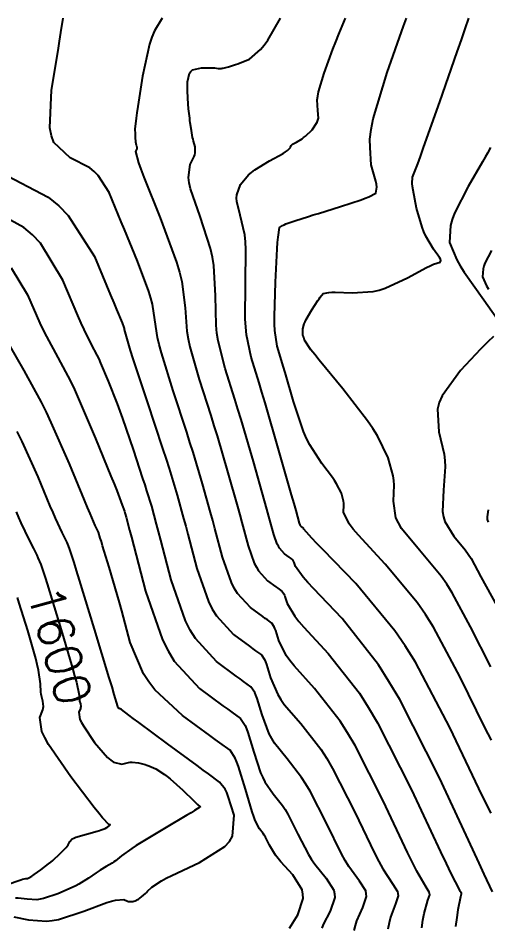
# Model space of a CAD drawing. Header units: metres. Extents: x 837476 to 838477, y 1189012 to 1191014.
# Drawn here: x 837689.2 to 837739.5, y 1190916.5 to 1191013.9 of the extents above; entities that cross this region are included whole.
import ezdxf

# ---------------------------------------------------------------- set-up
doc = ezdxf.new("R2010")
doc.units = ezdxf.units.M
doc.header["$LTSCALE"] = 0.3
doc.layers.add('COTAS 10', color=1, linetype='Continuous')
doc.layers.add('COTAS INT', color=252, linetype='Continuous')
doc.styles.get("Standard").update_dxf_attribs({"font": 'simplex.shx'})

msp = doc.modelspace()

# ---------------------------------------------------------------- linework, layer by layer
at = {"layer": 'COTAS 10'}
for points in [[(837739.926, 1190936.414), (837739.211, 1190937.762), (837736.568, 1190943.159), (837733.7, 1190948.552), (837732.842, 1190949.898), (837731.956, 1190951.182), (837728.527, 1190955.287), (837725.647, 1190958.392), (837725.107, 1190959.045), (837724.68, 1190959.607), (837724.067, 1190960.891), (837724.101, 1190961.624), (837724.082, 1190961.839), (837724.049, 1190962.059), (837723.827, 1190962.9), (837723.318, 1190963.921), (837723.105, 1190964.255), (837722.861, 1190964.611), (837721.719, 1190966.084), (837720.434, 1190968.092), (837720.1, 1190968.785), (837719.775, 1190969.538), (837718.681, 1190972.756), (837717.783, 1190975.86), (837717.583, 1190976.541), (837717.402, 1190977.145), (837716.923, 1190978.681), (837716.687, 1190980.365), (837716.659, 1190981.061), (837716.649, 1190981.857), (837716.747, 1190985.564), (837716.938, 1190989.109), (837716.986, 1190989.804), (837717.031, 1190990.374), (837717.175, 1190991.396), (837717.51, 1190991.637), (837717.674, 1190991.715), (837717.871, 1190991.798), (837718.841, 1190992.139), (837720.307, 1190992.599), (837720.816, 1190992.757), (837721.371, 1190992.929), (837723.744, 1190993.661), (837725.945, 1190994.38), (837726.389, 1190994.543), (837726.763, 1190994.691), (837727.517, 1190995.095), (837727.618, 1190995.744), (837727.579, 1190996.046), (837727.512, 1190996.4), (837727.028, 1190998.122), (837726.929, 1191000), (837726.881, 1191000.902), (837727.026, 1191001.925), (837727.252, 1191003.056), (837728.737, 1191008.055), (837730.501, 1191013.006), (837730.816, 1191013.872)], [(837687.335, 1190997.303), (837692.364, 1190994.667), (837693.503, 1190993.735), (837694.532, 1190992.714), (837697.335, 1190988.293), (837699.059, 1190984.164), (837699.408, 1190983.328), (837699.701, 1190982.624), (837700.297, 1190981.188), (837700.483, 1190980.695), (837700.518, 1190980.585), (837700.545, 1190980.487), (837700.584, 1190980.231), (837700.949, 1190978.968), (837701.183, 1190978.236), (837701.473, 1190977.339), (837703.001, 1190972.715), (837704.65, 1190967.71), (837705.017, 1190966.572), (837705.345, 1190965.542), (837706.207, 1190962.715), (837706.902, 1190960.213), (837707.125, 1190959.387), (837707.361, 1190958.503), (837708.324, 1190954.832), (837709.568, 1190951.282), (837709.981, 1190950.475), (837710.424, 1190949.744), (837712.27, 1190947.738), (837713.969, 1190946.485), (837714.318, 1190946.229), (837714.615, 1190946.011), (837715.251, 1190945.554), (837715.578, 1190945.056), (837715.68, 1190944.813), (837715.788, 1190944.525), (837716.218, 1190943.105), (837716.999, 1190941.308), (837717.327, 1190940.781), (837717.705, 1190940.242), (837719.473, 1190938.191), (837721.63, 1190935.439), (837722.253, 1190934.458), (837722.886, 1190933.383), (837725.266, 1190928.706), (837727.383, 1190924.299), (837727.852, 1190923.392), (837728.27, 1190922.621), (837729.352, 1190920.972), (837729.849, 1190920.184), (837729.897, 1190919.956), (837729.907, 1190919.724), (837729.619, 1190918.852), (837729.098, 1190917.415), (837728.961, 1190916.827), (837728.827, 1190916.156)], [(837688.94, 1190960.902), (837689.202, 1190960.309), (837689.458, 1190959.744), (837690.317, 1190957.947), (837690.797, 1190956.976), (837691.005, 1190956.555), (837691.153, 1190956.246), (837691.282, 1190955.97), (837691.591, 1190955.247), (837692.038, 1190953.865), (837692.253, 1190953.173), (837692.509, 1190952.347), (837693.763, 1190948.246), (837694.982, 1190944.146), (837695.215, 1190943.321), (837695.402, 1190942.63), (837695.702, 1190941.252), (837695.725, 1190940.801), (837695.738, 1190940.695), (837695.753, 1190940.595), (837695.832, 1190940.302), (837695.865, 1190940.018), (837695.851, 1190939.925), (837695.828, 1190939.825), (837695.661, 1190939.413), (837695.78, 1190938.642), (837695.937, 1190938.316), (837696.148, 1190937.94), (837697.358, 1190936.179), (837698.754, 1190934.556), (837699.083, 1190934.268), (837699.386, 1190934.051), (837700.272, 1190933.848), (837700.986, 1190934.026), (837701.182, 1190934.047), (837701.375, 1190934.057), (837702.066, 1190933.994), (837702.767, 1190933.807), (837702.967, 1190933.739), (837703.17, 1190933.663), (837703.925, 1190933.329), (837704.837, 1190932.748), (837705.139, 1190932.517), (837705.462, 1190932.254), (837706.81, 1190931.051), (837708.002, 1190929.921), (837708.228, 1190929.704), (837708.409, 1190929.53), (837708.685, 1190929.247), (837708.669, 1190929.236), (837708.665, 1190929.232), (837708.662, 1190929.228), (837708.652, 1190929.211), (837708.068, 1190928.853), (837707.703, 1190928.634), (837707.248, 1190928.363), (837704.871, 1190926.953), (837702.366, 1190925.437), (837701.831, 1190925.1), (837701.364, 1190924.798), (837700.253, 1190924.004), (837699.598, 1190923.485), (837699.419, 1190923.357), (837699.242, 1190923.235), (837698.612, 1190922.851), (837697.941, 1190922.454), (837697.738, 1190922.323), (837697.528, 1190922.184), (837696.705, 1190921.61), (837695.672, 1190920.967), (837695.328, 1190920.785), (837694.96, 1190920.601), (837693.422, 1190919.922), (837691.882, 1190919.416), (837691.512, 1190919.342), (837691.167, 1190919.296), (837690.122, 1190919.365), (837689.16, 1190919.477), (837688.866, 1190919.458)]]:
    msp.add_lwpolyline(points, dxfattribs=at)
at = {"layer": 'COTAS INT'}
for points in [[(837732.445, 1190916.299), (837732.579, 1190917.117), (837732.706, 1190917.808), (837733.108, 1190919.238), (837733.3, 1190919.817), (837733.293, 1190919.971), (837733.261, 1190920.122), (837732.931, 1190920.645), (837731.921, 1190922.371), (837731.46, 1190923.279), (837730.92, 1190924.375), (837728.316, 1190929.89), (837725.29, 1190935.837), (837724.484, 1190937.205), (837723.692, 1190938.453), (837720.949, 1190941.953), (837718.746, 1190944.391), (837718.296, 1190944.969), (837717.914, 1190945.505), (837717.11, 1190947.09), (837716.781, 1190948.174), (837716.699, 1190948.395), (837716.621, 1190948.58), (837716.371, 1190948.961), (837715.885, 1190949.311), (837715.658, 1190949.477), (837715.391, 1190949.673), (837714.093, 1190950.63), (837712.682, 1190952.163), (837712.344, 1190952.722), (837712.028, 1190953.338), (837711.078, 1190956.051), (837710.261, 1190959.137), (837710.03, 1190959.99), (837709.797, 1190960.841), (837708.935, 1190963.908), (837707.919, 1190967.304), (837707.588, 1190968.362), (837707.236, 1190969.472), (837705.786, 1190973.908), (837704.518, 1190977.977), (837704.281, 1190978.855), (837704.093, 1190979.626), (837703.826, 1190981.512), (837703.573, 1190983.195), (837703.393, 1190983.837), (837703.166, 1190984.556), (837701.949, 1190987.789), (837700.553, 1190991.192), (837700.213, 1190992.019), (837699.893, 1190992.795), (837698.903, 1190995.179), (837697.743, 1190997.002), (837697.316, 1190997.423), (837696.842, 1190997.809), (837694.749, 1190998.903), (837693.561, 1191000), (837692.983, 1191000.534), (837692.717, 1191001.258), (837692.547, 1191002.101), (837692.737, 1191006.131), (837693.448, 1191010.407), (837693.607, 1191011.405), (837693.75, 1191012.322), (837693.971, 1191013.872)], [(837704.598, 1191013.872), (837703.782, 1191012.528), (837703.511, 1191011.834), (837703.258, 1191011.064), (837702.5, 1191007.647), (837701.989, 1191004.393), (837701.891, 1191003.726), (837701.813, 1191003.16), (837701.688, 1191001.96), (837701.692, 1191001.478), (837701.695, 1191001.366), (837701.699, 1191001.262), (837701.718, 1191000.96), (837701.743, 1191000.729), (837701.751, 1191000.669), (837701.758, 1191000.611), (837701.786, 1191000.418), (837701.817, 1191000.246), (837701.827, 1191000.202), (837701.837, 1191000.159), (837701.876, 1191000.016), (837701.877, 1191000), (837701.883, 1190999.868), (837701.873, 1190999.822), (837701.857, 1190999.773), (837701.758, 1190999.58), (837702.08, 1190998.36), (837702.331, 1190997.664), (837702.652, 1190996.814), (837704.394, 1190992.45), (837706.142, 1190987.699), (837706.466, 1190986.605), (837706.722, 1190985.605), (837707.069, 1190982.794), (837707.236, 1190980.283), (837707.378, 1190979.474), (837707.562, 1190978.615), (837708.57, 1190975.101), (837709.822, 1190971.234), (837710.16, 1190970.152), (837710.493, 1190969.066), (837711.663, 1190965.101), (837712.692, 1190961.47), (837712.936, 1190960.593), (837713.162, 1190959.772), (837713.832, 1190957.27), (837714.489, 1190955.394), (837714.707, 1190954.968), (837714.941, 1190954.582), (837715.916, 1190953.522), (837716.814, 1190952.86), (837716.998, 1190952.725), (837717.155, 1190952.61), (837717.491, 1190952.368), (837717.664, 1190952.105), (837717.718, 1190951.977), (837717.775, 1190951.824), (837718.002, 1190951.075), (837718.829, 1190949.701), (837719.264, 1190949.156), (837719.788, 1190948.539), (837722.425, 1190945.714), (837725.755, 1190941.466), (837726.716, 1190939.952), (837727.694, 1190938.291), (837731.366, 1190931.074), (837734.457, 1190924.452), (837735.068, 1190923.167), (837735.572, 1190922.12), (837736.51, 1190920.319), (837736.673, 1190920.06), (837736.689, 1190919.986), (837736.692, 1190919.91), (837736.598, 1190919.624), (837736.313, 1190918.201), (837736.196, 1190917.407), (837736.063, 1190916.441)], [(837740.039, 1190920.136), (837739.151, 1190922.039), (837738.602, 1190923.222), (837737.921, 1190924.69), (837734.368, 1190932.363), (837730.08, 1190940.785), (837728.935, 1190942.725), (837727.81, 1190944.496), (837723.901, 1190949.475), (837720.83, 1190952.687), (837720.232, 1190953.343), (837719.744, 1190953.898), (837718.894, 1190955.059), (837718.768, 1190955.474), (837718.737, 1190955.558), (837718.707, 1190955.629), (837718.611, 1190955.775), (837718.425, 1190955.909), (837718.338, 1190955.973), (837718.236, 1190956.048), (837717.739, 1190956.414), (837717.199, 1190957.001), (837717.07, 1190957.214), (837716.949, 1190957.45), (837716.585, 1190958.489), (837716.062, 1190960.406), (837715.841, 1190961.196), (837715.586, 1190962.098), (837714.391, 1190966.295), (837713.067, 1190970.827), (837712.731, 1190971.942), (837712.409, 1190972.996), (837711.354, 1190976.295), (837710.606, 1190979.253), (837710.476, 1190980.092), (837710.38, 1190980.94), (837710.312, 1190984.075), (837710.155, 1190987.322), (837710.003, 1190988.241), (837709.803, 1190989.168), (837708.689, 1190992.588), (837707.66, 1190995.56), (837707.513, 1190996.205), (837707.427, 1190996.772), (837707.616, 1190998.178), (837708.049, 1190999.017), (837708.116, 1190999.227), (837708.16, 1190999.427), (837708.132, 1191000), (837708.129, 1191000.069), (837707.959, 1191000.688), (837707.916, 1191000.874), (837707.875, 1191001.066), (837707.739, 1191001.81), (837707.618, 1191002.649), (837707.586, 1191002.899), (837707.555, 1191003.158), (837707.446, 1191004.161), (837707.362, 1191005.242), (837707.346, 1191005.55), (837707.333, 1191005.863), (837707.313, 1191007.023), (837707.546, 1191007.979), (837707.693, 1191008.163), (837707.875, 1191008.311), (837708.829, 1191008.552), (837709.825, 1191008.548), (837710.033, 1191008.542), (837710.212, 1191008.534), (837710.615, 1191008.487), (837710.916, 1191008.475), (837711.03, 1191008.49), (837711.158, 1191008.512), (837711.732, 1191008.657), (837712.477, 1191008.903), (837712.712, 1191008.989), (837712.96, 1191009.083), (837713.963, 1191009.489), (837715.166, 1191010.495), (837715.541, 1191010.967), (837715.934, 1191011.523), (837717.295, 1191013.872)], [(837739.893, 1190928.583), (837739.264, 1190929.818), (837738.566, 1190931.226), (837735.468, 1190937.761), (837731.761, 1190944.799), (837730.679, 1190946.526), (837729.573, 1190948.155), (837725.378, 1190953.236), (837721.872, 1190956.835), (837721.201, 1190957.53), (837720.659, 1190958.094), (837719.786, 1190959.044), (837719.762, 1190959.124), (837719.755, 1190959.14), (837719.75, 1190959.154), (837719.731, 1190959.182), (837719.695, 1190959.208), (837719.678, 1190959.22), (837719.659, 1190959.235), (837719.562, 1190959.306), (837719.458, 1190959.419), (837719.433, 1190959.461), (837719.41, 1190959.507), (837719.339, 1190959.707), (837718.963, 1190961.04), (837718.746, 1190961.799), (837718.481, 1190962.727), (837717.12, 1190967.488), (837715.641, 1190972.589), (837715.303, 1190973.732), (837714.995, 1190974.758), (837714.139, 1190977.488), (837713.65, 1190979.891), (837713.574, 1190980.711), (837713.524, 1190981.598), (837713.555, 1190985.356), (837713.588, 1190989.039), (837713.539, 1190989.877), (837713.465, 1190990.637), (837712.985, 1190992.726), (837712.595, 1190994.193), (837712.577, 1190994.561), (837712.598, 1190994.912), (837713, 1190996.041), (837713.88, 1190997.047), (837714.203, 1190997.321), (837714.559, 1190997.593), (837716.132, 1190998.558), (837717.568, 1190999.36), (837717.839, 1190999.53), (837718.054, 1190999.676), (837718.361, 1191000), (837718.375, 1191000.015), (837718.451, 1191000.216), (837718.512, 1191000.276), (837718.591, 1191000.337), (837719.02, 1191000.573), (837719.604, 1191000.926), (837719.781, 1191001.062), (837719.964, 1191001.214), (837720.678, 1191001.9), (837721.233, 1191002.702), (837721.316, 1191002.926), (837721.368, 1191003.152), (837721.298, 1191003.977), (837721.239, 1191005.098), (837721.297, 1191005.51), (837721.388, 1191005.966), (837721.986, 1191007.98), (837722.926, 1191010.528), (837723.231, 1191011.32), (837723.557, 1191012.15), (837724.254, 1191013.872)], [(837739.855, 1190944.299), (837737.668, 1190948.557), (837735.719, 1190952.221), (837735.136, 1190953.136), (837734.534, 1190954.008), (837732.204, 1190956.798), (837730.285, 1190959.131), (837729.942, 1190959.715), (837729.68, 1190960.273), (837729.418, 1190962.064), (837729.498, 1190963.76), (837729.452, 1190964.258), (837729.377, 1190964.769), (837728.863, 1190966.716), (837727.684, 1190969.08), (837727.191, 1190969.854), (837726.626, 1190970.679), (837723.98, 1190974.089), (837721.454, 1190977.17), (837720.964, 1190977.787), (837720.564, 1190978.302), (837719.875, 1190979.312), (837719.789, 1190979.607), (837719.77, 1190979.671), (837719.753, 1190979.729), (837719.708, 1190979.875), (837719.685, 1190980.035), (837719.683, 1190980.101), (837719.682, 1190980.177), (837719.691, 1190980.529), (837719.851, 1190981.095), (837719.945, 1190981.305), (837720.06, 1190981.539), (837720.656, 1190982.578), (837721.29, 1190983.572), (837721.43, 1190983.777), (837721.554, 1190983.952), (837721.872, 1190984.332), (837722.48, 1190984.452), (837722.788, 1190984.463), (837723.155, 1190984.465), (837724.985, 1190984.392), (837727.248, 1190984.556), (837727.89, 1190984.707), (837728.538, 1190984.905), (837730.932, 1190986), (837732.951, 1190987.11), (837733.362, 1190987.316), (837733.71, 1190987.479), (837734.432, 1190987.701), (837734.505, 1190987.877), (837734.443, 1190988.01), (837734.345, 1190988.18), (837733.696, 1190989.098), (837732.884, 1190990.477), (837732.684, 1190990.938), (837732.495, 1190991.433), (837731.902, 1190993.504), (837731.518, 1190995.41), (837731.46, 1190995.799), (837731.423, 1190996.13), (837731.465, 1190996.825), (837732.02, 1190998.248), (837732.306, 1190999.036), (837732.65, 1190999.996), (837732.651, 1191000), (837734.37, 1191004.887), (837736.25, 1191010.272), (837736.694, 1191011.543), (837737.105, 1191012.718), (837737.51, 1191013.872)], [(837739.822, 1191000), (837739.497, 1190999.401), (837739.253, 1190998.975), (837738.955, 1190998.457), (837737.42, 1190995.828), (837735.964, 1190992.943), (837735.715, 1190992.265), (837735.533, 1190991.638), (837735.436, 1190989.808), (837736.207, 1190987.955), (837736.574, 1190987.314), (837737.006, 1190986.617), (837739.121, 1190983.64), (837741.013, 1190980.987)], [(837725.21, 1190916.014), (837725.344, 1190916.537), (837725.491, 1190917.022), (837726.129, 1190918.466), (837726.514, 1190919.631), (837726.502, 1190919.941), (837726.437, 1190920.246), (837725.773, 1190921.299), (837724.618, 1190922.872), (837724.244, 1190923.505), (837723.847, 1190924.222), (837722.215, 1190927.523), (837720.482, 1190930.928), (837720.021, 1190931.712), (837719.567, 1190932.426), (837717.996, 1190934.43), (837716.663, 1190936.094), (837716.359, 1190936.594), (837716.084, 1190937.112), (837715.326, 1190939.121), (837714.794, 1190940.875), (837714.662, 1190941.231), (837714.535, 1190941.531), (837714.131, 1190942.147), (837713.345, 1190942.712), (837712.978, 1190942.981), (837712.547, 1190943.298), (837710.447, 1190944.846), (837708.165, 1190947.325), (837707.618, 1190948.229), (837707.108, 1190949.226), (837705.571, 1190953.614), (837704.461, 1190957.869), (837704.219, 1190958.784), (837704.007, 1190959.584), (837703.479, 1190961.521), (837702.971, 1190963.18), (837702.771, 1190963.804), (837702.547, 1190964.499), (837701.521, 1190967.607), (837700.388, 1190970.907), (837700.095, 1190971.724), (837699.811, 1190972.498), (837698.858, 1190974.944), (837698.034, 1190976.865), (837697.831, 1190977.308), (837697.639, 1190977.714), (837697.036, 1190978.858), (837696.238, 1190980.462), (837695.923, 1190981.156), (837695.568, 1190981.96), (837693.946, 1190985.768), (837691.544, 1190989.718), (837690.696, 1190990.612), (837689.77, 1190991.418), (837685.768, 1190993.606)], [(837739.916, 1190988.941), (837739.224, 1190987.577), (837739.106, 1190987.257), (837739.019, 1190986.963), (837738.969, 1190986.111), (837739.397, 1190985.162), (837739.611, 1190984.808)], [(837688.407, 1190987.077), (837690.156, 1190984.201), (837691.493, 1190981.166), (837691.85, 1190980.416), (837692.201, 1190979.706), (837693.421, 1190977.465), (837694.76, 1190974.925), (837695.187, 1190974.026), (837695.637, 1190973.042), (837697.465, 1190968.778), (837699.112, 1190964.752), (837699.448, 1190963.917), (837699.733, 1190963.204), (837700.328, 1190961.641), (837700.549, 1190960.97), (837700.598, 1190960.82), (837700.641, 1190960.686), (837700.75, 1190960.328), (837701.112, 1190958.955), (837701.314, 1190958.181), (837701.56, 1190957.235), (837702.817, 1190952.395), (837704.647, 1190947.17), (837705.255, 1190945.982), (837705.907, 1190944.906), (837708.624, 1190941.954), (837711.124, 1190940.11), (837711.638, 1190939.733), (837712.075, 1190939.413), (837713.011, 1190938.74), (837713.492, 1190938.006), (837713.643, 1190937.649), (837713.801, 1190937.225), (837714.434, 1190935.136), (837715.168, 1190932.915), (837715.391, 1190932.407), (837715.621, 1190931.946), (837716.52, 1190930.669), (837717.505, 1190929.413), (837717.789, 1190928.965), (837718.078, 1190928.474), (837719.165, 1190926.339), (837720.31, 1190924.145), (837720.636, 1190923.617), (837720.967, 1190923.123), (837722.194, 1190921.626), (837723.025, 1190920.308), (837723.106, 1190919.927), (837723.122, 1190919.539), (837722.64, 1190918.08), (837721.883, 1190916.63), (837721.726, 1190916.246)], [(837740.152, 1190979.731), (837739.523, 1190979.139), (837739.175, 1190978.785), (837738.752, 1190978.347), (837736.596, 1190976.078), (837734.627, 1190973.358), (837734.323, 1190972.636), (837734.122, 1190971.927), (837734.264, 1190969.482), (837734.841, 1190967.09), (837734.914, 1190966.415), (837734.95, 1190965.736), (837734.769, 1190963.236), (837734.681, 1190960.938), (837734.776, 1190960.386), (837734.922, 1190959.87), (837735.881, 1190958.308), (837737.112, 1190956.834), (837737.43, 1190956.374), (837737.738, 1190955.89), (837738.768, 1190953.954), (837740.5, 1190950.835)], [(837718.276, 1190916.237), (837719.15, 1190917.695), (837719.729, 1190919.446), (837719.71, 1190919.912), (837719.613, 1190920.369), (837718.615, 1190921.953), (837717.316, 1190923.374), (837717.029, 1190923.73), (837716.773, 1190924.069), (837716.114, 1190925.155), (837715.675, 1190926.019), (837715.558, 1190926.218), (837715.442, 1190926.399), (837715.044, 1190926.908), (837714.579, 1190927.798), (837714.422, 1190928.22), (837714.253, 1190928.718), (837713.542, 1190931.152), (837712.807, 1190933.575), (837712.624, 1190934.067), (837712.449, 1190934.482), (837711.891, 1190935.332), (837710.806, 1190936.114), (837710.298, 1190936.485), (837709.702, 1190936.923), (837706.801, 1190939.062), (837703.819, 1190941.83), (837703.171, 1190942.663), (837702.599, 1190943.526), (837701.176, 1190946.886), (837700.269, 1190950.289), (837700.022, 1190951.18), (837699.778, 1190952.047), (837698.913, 1190954.992), (837698.219, 1190957.267), (837698.082, 1190957.713), (837697.969, 1190958.079), (837697.763, 1190958.735), (837697.68, 1190958.928), (837697.646, 1190959.001), (837697.607, 1190959.084), (837697.424, 1190959.454), (837696.867, 1190960.729), (837696.592, 1190961.382), (837696.265, 1190962.164), (837694.647, 1190966.072), (837692.712, 1190970.499), (837692.186, 1190971.609), (837691.663, 1190972.668), (837689.806, 1190976.072), (837688.164, 1190978.95)], [(837688.681, 1190917.45), (837690.26, 1190917.145), (837692.194, 1190916.992), (837692.819, 1190917.067), (837693.483, 1190917.192), (837696.203, 1190918.069), (837698.672, 1190918.995), (837699.177, 1190919.152), (837699.604, 1190919.265), (837700.504, 1190919.313), (837700.889, 1190919.138), (837700.993, 1190919.11), (837701.096, 1190919.092), (837701.455, 1190919.102), (837701.813, 1190919.223), (837701.915, 1190919.275), (837702.018, 1190919.334), (837702.401, 1190919.615), (837702.804, 1190919.975), (837702.92, 1190920.085), (837703.038, 1190920.199), (837703.478, 1190920.648), (837704.54, 1190921.341), (837705.049, 1190921.61), (837705.651, 1190921.912), (837708.605, 1190923.28), (837711.343, 1190925.023), (837711.809, 1190925.562), (837712.15, 1190926.125), (837712.327, 1190928.363), (837711.694, 1190930.368), (837711.524, 1190930.784), (837711.357, 1190931.141), (837710.771, 1190931.925), (837709.566, 1190932.792), (837709.008, 1190933.2), (837708.352, 1190933.681), (837705.176, 1190936.025), (837702.099, 1190938.301), (837701.508, 1190938.74), (837701.029, 1190939.096), (837700.237, 1190939.691), (837700.187, 1190939.736), (837700.165, 1190939.754), (837700.133, 1190939.774), (837700.107, 1190939.786), (837700.1, 1190939.788), (837700.094, 1190939.791), (837700.07, 1190939.797), (837700.047, 1190939.799), (837700.04, 1190939.799), (837700.033, 1190939.798), (837700.009, 1190939.792), (837699.979, 1190939.799), (837699.969, 1190939.806), (837699.958, 1190939.816), (837699.911, 1190939.871), (837699.87, 1190939.93), (837699.863, 1190939.943), (837699.857, 1190939.954), (837699.853, 1190939.98), (837699.859, 1190939.994), (837699.86, 1190939.997), (837699.86, 1190940.001), (837699.859, 1190940.01), (837699.856, 1190940.02), (837699.856, 1190940.023), (837699.855, 1190940.027), (837699.855, 1190940.042), (837699.469, 1190941.322), (837699.226, 1190942.123), (837698.924, 1190943.118), (837697.341, 1190948.323), (837695.735, 1190953.587), (837695.418, 1190954.619), (837695.157, 1190955.467), (837694.677, 1190956.991), (837694.481, 1190957.449), (837694.4, 1190957.624), (837694.306, 1190957.82), (837693.87, 1190958.701), (837693.162, 1190960.237), (837692.897, 1190960.845), (837692.602, 1190961.533), (837691.287, 1190964.68), (837689.587, 1190968.443), (837689.049, 1190969.519)], [(837739.571, 1190961.129), (837739.479, 1190960.39), (837739.473, 1190960.237), (837739.476, 1190960.106), (837739.559, 1190959.819)], [(837688.077, 1190920.955), (837689.225, 1190921.368), (837689.452, 1190921.444), (837689.639, 1190921.504), (837689.985, 1190921.586), (837690.089, 1190921.579), (837690.123, 1190921.583), (837690.159, 1190921.591), (837690.312, 1190921.641), (837690.612, 1190921.815), (837690.741, 1190921.9), (837690.89, 1190922.002), (837691.597, 1190922.504), (837692.425, 1190923.14), (837692.65, 1190923.327), (837692.874, 1190923.518), (837693.669, 1190924.247), (837694.302, 1190924.907), (837694.423, 1190925.056), (837694.522, 1190925.189), (837694.685, 1190925.549), (837694.967, 1190925.831), (837695.141, 1190925.916), (837695.357, 1190926.004), (837696.483, 1190926.349), (837697.642, 1190926.661), (837697.878, 1190926.729), (837698.078, 1190926.789), (837698.495, 1190926.939), (837698.67, 1190927.045), (837698.717, 1190927.076), (837698.764, 1190927.109), (837698.927, 1190927.237), (837699.024, 1190927.334), (837699.029, 1190927.348), (837699.024, 1190927.356), (837698.927, 1190927.337), (837698.197, 1190928.092), (837697.794, 1190928.589), (837697.303, 1190929.209), (837694.804, 1190932.487), (837692.426, 1190935.95), (837692.011, 1190936.688), (837691.702, 1190937.329), (837691.468, 1190938.847), (837691.797, 1190939.657), (837691.843, 1190939.852), (837691.87, 1190940.035), (837691.806, 1190940.594), (837691.65, 1190941.171), (837691.62, 1190941.366), (837691.595, 1190941.576), (837691.55, 1190942.462), (837691.335, 1190943.937), (837691.203, 1190944.518), (837691.039, 1190945.174), (837690.185, 1190948.169), (837689.282, 1190951.107), (837689.088, 1190951.727)]]:
    msp.add_lwpolyline(points, dxfattribs=at)

# ---------------------------------------------------------------- texts
at = {"layer": 'COTAS 10', "insert": (837690.078, 1190952.376), "char_height": 3.8, "attachment_point": 7, "rotation": 285.2151}
msp.add_mtext('1600', dxfattribs=at)

doc.saveas('drawing.dxf')
